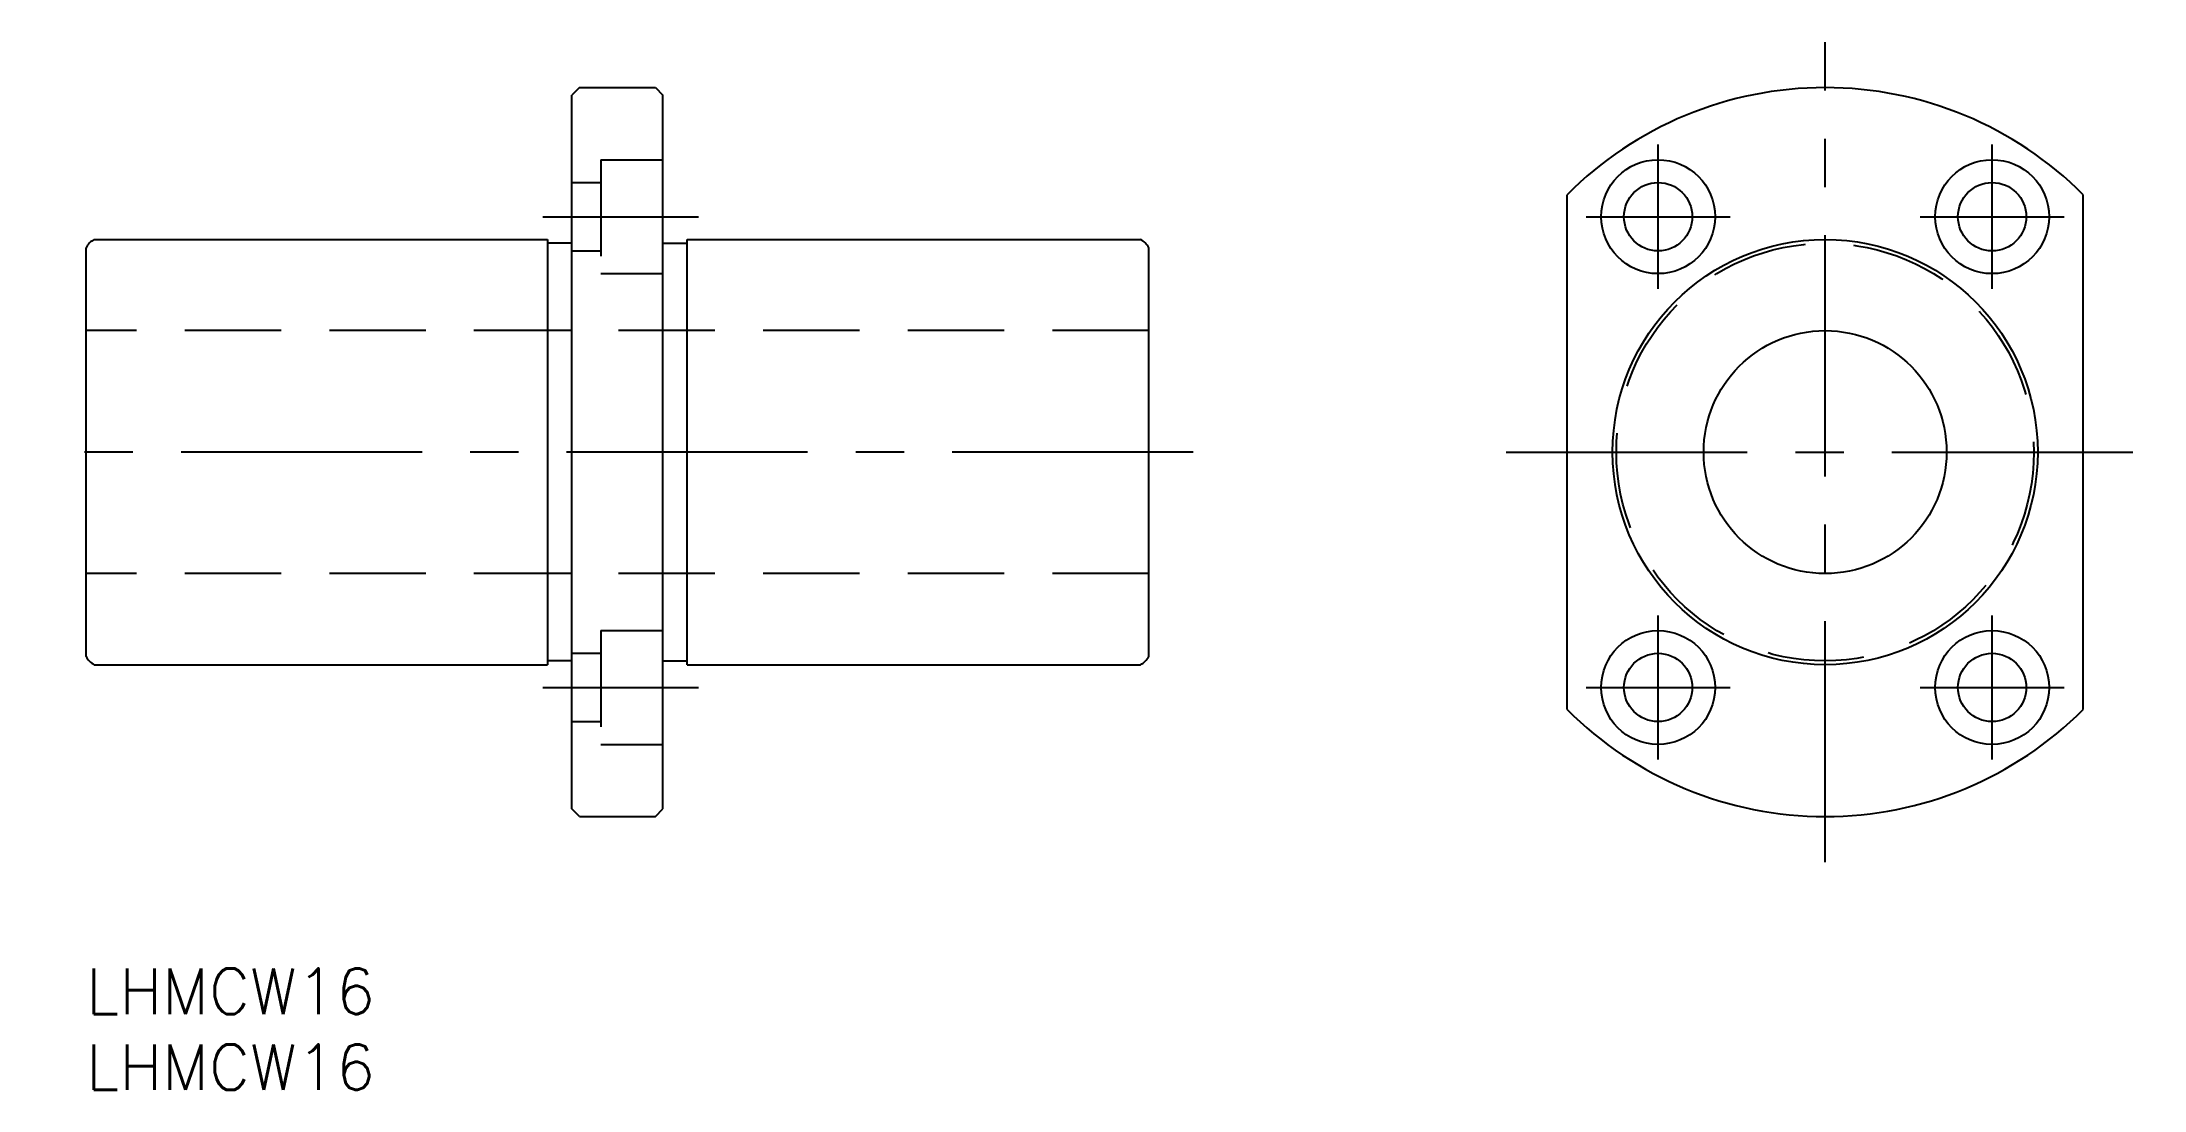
# Model space of a CAD drawing. Extents: x -3 to 136, y -8 to 61.
import ezdxf

# ---------------------------------------------------------------- set-up
doc = ezdxf.new("R2010")
doc.units = 0
doc.header["$LTSCALE"] = 0.5
doc.linetypes.add('CENTER', pattern=[50.8, 31.75, -6.35, 6.35, -6.35])
doc.linetypes.add('DASHED', pattern=[19.05, 12.7, -6.35])
for name, color, linetype in [('MSM_CENTER', 1, 'CENTER'), ('MSM_CONTINUOUS', 7, 'CONTINUOUS'), ('MSM_DASHED', 4, 'DASHED'), ('MSM_PART_NUMBER', 7, 'CONTINUOUS')]:
    doc.layers.add(name, color=color, linetype=linetype)
doc.styles.get("Standard").update_dxf_attribs({"font": 'txt.shx', "height": 3, "bigfont": 'bigfont.shx'})

# ---------------------------------------------------------------- blocks, each defined once
blk = doc.blocks.new('*U2')
at = {"layer": 'MSM_PART_NUMBER'}
blk.add_text('LHMCW16', height=3, dxfattribs=at).set_placement((0, -3))
blk = doc.blocks.new('*U3')
at = {"layer": 'MSM_PART_NUMBER'}
blk.add_text('LHMCW16', height=3, dxfattribs=at).set_placement((0, -8))

msp = doc.modelspace()

# ---------------------------------------------------------------- linework, layer by layer
at = {"layer": 'MSM_CENTER'}
for p, q in [((114.55, 7), (114.55, 61)), ((103.55, 44.75), (103.55, 54.25)), ((125.55, 44.75), (125.55, 54.25)), ((30.08, 49.5), (40.35, 49.5)), ((98.8, 49.5), (108.3, 49.5)), ((120.8, 49.5), (130.3, 49.5)), ((72.93, 34), (-2.9, 34)), ((93.55, 34), (135.55, 34)), ((103.55, 13.75), (103.55, 23.25)), ((125.55, 13.75), (125.55, 23.25)), ((30.08, 18.5), (40.35, 18.5)), ((98.8, 18.5), (108.3, 18.5)), ((120.8, 18.5), (130.3, 18.5))]:
    msp.add_line(p, q, dxfattribs=at)
at = {"layer": 'MSM_CONTINUOUS'}
for p, q in [((32.5, 58), (32, 57.5)), ((32, 10.5), (32, 57.5)), ((32.5, 58), (37.5, 58)), ((37.5, 58), (38, 57.5)), ((38, 10.5), (38, 57.5)), ((97.55, 17.06), (97.55, 50.94)), ((131.55, 17.06), (131.55, 50.94)), ((0, 20.54), (0, 47.46)), ((0.54, 48), (30.4, 48)), ((30.4, 48), (30.4, 20)), ((32, 47.75), (30.4, 47.75)), ((38, 47.75), (39.6, 47.75)), ((39.6, 48), (69.46, 48)), ((39.6, 20), (39.6, 48)), ((70, 20.54), (70, 47.46)), ((0.54, 20), (30.4, 20)), ((32, 20.25), (30.4, 20.25)), ((38, 20.25), (39.6, 20.25)), ((39.6, 20), (69.46, 20)), ((32.5, 10), (32, 10.5)), ((32.5, 10), (37.5, 10)), ((37.5, 10), (38, 10.5))]:
    msp.add_line(p, q, dxfattribs=at)
for centre, radius in [((103.55, 49.5), 3.75), ((125.55, 49.5), 3.75), ((103.55, 49.5), 2.25), ((125.55, 49.5), 2.25), ((114.55, 34), 14), ((114.55, 34), 8), ((103.55, 18.5), 3.75), ((125.55, 18.5), 3.75), ((103.55, 18.5), 2.25), ((125.55, 18.5), 2.25)]:
    msp.add_circle(centre, radius, dxfattribs=at)
for centre, radius, start, end in [((114.55, 34), 24, 44.9005, 135.0995), ((1.15, 46.85), 1.3, 117.7958, 152.2042), ((68.85, 46.85), 1.3, 27.7958, 62.2042), ((1.15, 21.15), 1.3, 207.7958, 242.2042), ((68.85, 21.15), 1.3, 297.7958, 332.2042), ((114.55, 34), 24, 224.9005, 315.0995)]:
    msp.add_arc(centre, radius, start, end, dxfattribs=at)
at = {"layer": 'MSM_DASHED'}
for p, q in [((33.9, 53.25), (33.9, 45.75)), ((33.9, 53.25), (38, 53.25)), ((32, 51.75), (33.9, 51.75)), ((32, 47.25), (33.9, 47.25)), ((33.9, 45.75), (38, 45.75)), ((70, 42), (0, 42)), ((70, 26), (0, 26)), ((33.9, 22.25), (33.9, 14.75)), ((33.9, 22.25), (38, 22.25)), ((32, 20.75), (33.9, 20.75)), ((32, 16.25), (33.9, 16.25)), ((33.9, 14.75), (38, 14.75))]:
    msp.add_line(p, q, dxfattribs=at)
msp.add_circle((114.55, 34), 13.75, dxfattribs=at)

# ---------------------------------------------------------------- block references
at = {"layer": 'MSM_CONTINUOUS'}
for name in ['*U2', '*U3']:
    msp.add_blockref(name, (0, 0), dxfattribs=at)

doc.saveas('drawing.dxf')
